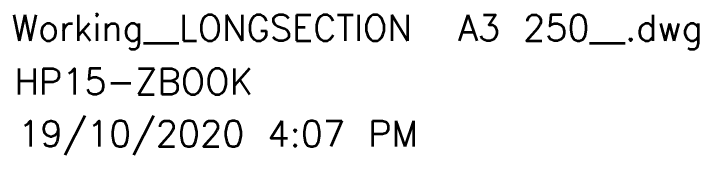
# Model space of a CAD drawing. Extents: x -66621 to 8567886, y -226536 to 8517995.
# Drawn here: x 571511.092 to 571515.061, y -118854.773 to -118853.953 of the extents above; entities that cross this region are included whole.
import ezdxf

# ---------------------------------------------------------------- set-up
doc = ezdxf.new("R2010")
doc.units = 0
doc.header["$MEASUREMENT"] = 0
doc.layers.get('0').update_dxf_attribs({"linetype": 'CONTINUOUS'})
doc.styles.add('Annotative', font='txt.shx', dxfattribs={"height": 200})

# ---------------------------------------------------------------- blocks, each defined once
blk = doc.blocks.new('REVDATE')
at = {"lineweight": 0, "style": 'Annotative', "flags": 8}
for tag, p in [('FNAME', (-0.0173, 0.3102)), ('USER', (0, 0)), ('REVDATE', (0.0217, -0.3025))]:
    blk.add_attdef(tag, p, '', height=0.15, dxfattribs=at)

msp = doc.modelspace()

# ---------------------------------------------------------------- block references
at = {"lineweight": 0, "ltscale": 800}
ref = msp.add_blockref('REVDATE', (571511.0965, -118854.4206), dxfattribs=at)
ref.add_attrib('USER', 'HP15-ZBOOK', (571511.0965, -118854.4206), dxfattribs={"lineweight": 0, "ltscale": 800, "height": 0.15, "style": 'Annotative'})
ref.add_attrib('REVDATE', '19/10/2020 4:07 PM', (571511.1183, -118854.7231), dxfattribs={"lineweight": 0, "ltscale": 800, "height": 0.15, "style": 'Annotative'})
ref.add_attrib('FNAME', 'Working__LONGSECTION  A3 250__.dwg', (571511.0792, -118854.1104), dxfattribs={"lineweight": 0, "ltscale": 800, "height": 0.15, "style": 'Annotative'})

doc.saveas('drawing.dxf')
